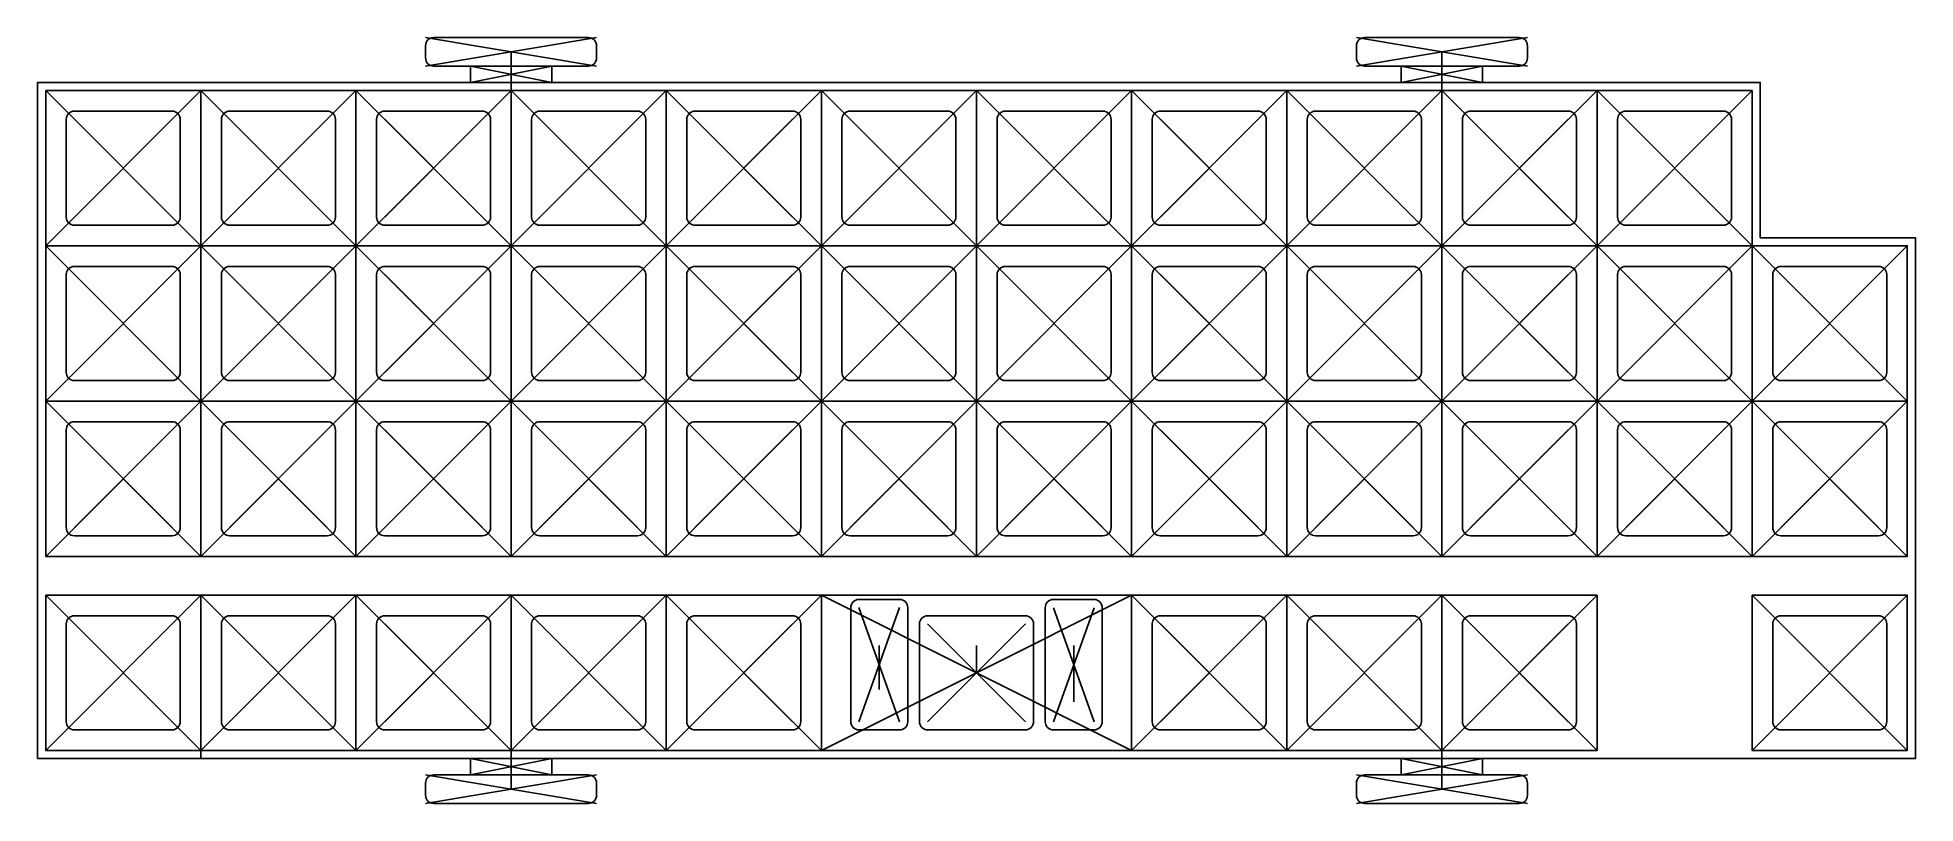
# Model space of a CAD drawing. Header units: millimetres. Extents: x -11 to 220, y -78 to 16.
import ezdxf

# ---------------------------------------------------------------- set-up
doc = ezdxf.new("R2010")
doc.units = ezdxf.units.MM

msp = doc.modelspace()

# ---------------------------------------------------------------- linework, layer by layer
at = {"color": 6}
for p, q in [((37.125, 12.525), (58.125, 16.025)), ((37.125, 16.025), (58.125, 12.525)), ((151.425, 12.525), (172.425, 16.025)), ((151.425, 16.025), (172.425, 12.525)), ((42.625, 10.525), (52.625, 12.525)), ((42.625, 12.525), (52.625, 10.525)), ((156.925, 10.525), (166.925, 12.525)), ((156.925, 12.525), (166.925, 10.525)), ((85.725, -71.4375), (123.825, -52.3875)), ((85.725, -52.3875), (123.825, -71.4375)), ((95.335, -53.9125), (90.335, -67.9125)), ((90.335, -53.9125), (95.335, -67.9125)), ((119.215, -53.9226), (114.215, -67.9226)), ((114.215, -53.9226), (119.215, -67.9226)), ((92.835, -63.9538), (92.835, -58.5717)), ((104.775, -61.9125), (104.775, -58.5717)), ((116.715, -65.4565), (116.715, -58.5717)), ((52.625, -72.4375), (42.625, -74.4375)), ((52.625, -74.4375), (42.625, -72.4375)), ((166.925, -72.4375), (156.925, -74.4375)), ((166.925, -74.4375), (156.925, -72.4375)), ((58.125, -74.4375), (37.125, -77.9375)), ((58.125, -77.9375), (37.125, -74.4375)), ((172.425, -74.4375), (151.425, -77.9375)), ((172.425, -77.9375), (151.425, -74.4375))]:
    msp.add_line(p, q, dxfattribs=at)
at = {"color": 4}
for p, q in [((47.625, 14.275), (47.625, 12.525)), ((161.925, 14.275), (161.925, 12.525)), ((47.625, 11.525), (47.625, 12.525)), ((161.925, 11.525), (161.925, 12.525)), ((47.625, 11.525), (47.625, 10.525)), ((47.625, 9.525), (47.625, 10.525)), ((161.925, 11.525), (161.925, 10.525)), ((161.925, 9.525), (161.925, 10.525)), ((28.575, -47.625), (24.59, -47.625)), ((9.525, -71.4375), (9.525, -72.4375)), ((47.625, -71.4375), (47.625, -72.4375)), ((161.925, -71.4375), (161.925, -72.4375)), ((47.625, -73.4375), (47.625, -72.4375)), ((47.625, -73.4375), (47.625, -74.4375)), ((161.925, -73.4375), (161.925, -72.4375)), ((161.925, -73.4375), (161.925, -74.4375)), ((47.625, -76.1875), (47.625, -74.4375)), ((161.925, -76.1875), (161.925, -74.4375))]:
    msp.add_line(p, q, dxfattribs=at)
at = {"color": 6, "linetype": 'ByBlock'}
for p, q in [((-9.525, -9.525), (9.525, 9.525)), ((-9.525, 9.525), (9.525, -9.525)), ((9.525, -9.525), (28.575, 9.525)), ((9.525, 9.525), (28.575, -9.525)), ((28.575, -9.525), (47.625, 9.525)), ((28.575, 9.525), (47.625, -9.525)), ((47.625, -9.525), (66.675, 9.525)), ((47.625, 9.525), (66.675, -9.525)), ((66.675, -9.525), (85.725, 9.525)), ((66.675, 9.525), (85.725, -9.525)), ((85.725, -9.525), (104.775, 9.525)), ((85.725, 9.525), (104.775, -9.525)), ((104.775, -9.525), (123.825, 9.525)), ((104.775, 9.525), (123.825, -9.525)), ((123.825, -9.525), (142.875, 9.525)), ((123.825, 9.525), (142.875, -9.525)), ((142.875, -9.525), (161.925, 9.525)), ((142.875, 9.525), (161.925, -9.525)), ((161.925, -9.525), (180.975, 9.525)), ((161.925, 9.525), (180.975, -9.525)), ((180.975, -9.525), (200.025, 9.525)), ((180.975, 9.525), (200.025, -9.525)), ((-6, -6), (6, 6)), ((-6, 6), (6, -6)), ((13.05, -6), (25.05, 6)), ((13.05, 6), (25.05, -6)), ((32.1, -6), (44.1, 6)), ((32.1, 6), (44.1, -6)), ((51.15, -6), (63.15, 6)), ((51.15, 6), (63.15, -6)), ((70.2, -6), (82.2, 6)), ((70.2, 6), (82.2, -6)), ((89.25, -6), (101.25, 6)), ((89.25, 6), (101.25, -6)), ((108.3, -6), (120.3, 6)), ((108.3, 6), (120.3, -6)), ((127.35, -6), (139.35, 6)), ((127.35, 6), (139.35, -6)), ((146.4, -6), (158.4, 6)), ((146.4, 6), (158.4, -6)), ((165.45, -6), (177.45, 6)), ((165.45, 6), (177.45, -6)), ((184.5, -6), (196.5, 6)), ((184.5, 6), (196.5, -6)), ((-9.525, -28.575), (9.525, -9.525)), ((-9.525, -9.525), (9.525, -28.575)), ((9.525, -28.575), (28.575, -9.525)), ((9.525, -9.525), (28.575, -28.575)), ((28.575, -28.575), (47.625, -9.525)), ((28.575, -9.525), (47.625, -28.575)), ((47.625, -28.575), (66.675, -9.525)), ((47.625, -9.525), (66.675, -28.575)), ((66.675, -28.575), (85.725, -9.525)), ((66.675, -9.525), (85.725, -28.575)), ((85.725, -28.575), (104.775, -9.525)), ((85.725, -9.525), (104.775, -28.575)), ((104.775, -28.575), (123.825, -9.525)), ((104.775, -9.525), (123.825, -28.575)), ((123.825, -28.575), (142.875, -9.525)), ((123.825, -9.525), (142.875, -28.575)), ((142.875, -28.575), (161.925, -9.525)), ((142.875, -9.525), (161.925, -28.575)), ((161.925, -28.575), (180.975, -9.525)), ((161.925, -9.525), (180.975, -28.575)), ((180.975, -28.575), (200.025, -9.525)), ((180.975, -9.525), (200.025, -28.575)), ((200.025, -28.575), (219.075, -9.525)), ((200.025, -9.525), (219.075, -28.575)), ((-6, -25.05), (6, -13.05)), ((-6, -13.05), (6, -25.05)), ((13.05, -25.05), (25.05, -13.05)), ((13.05, -13.05), (25.05, -25.05)), ((32.1, -25.05), (44.1, -13.05)), ((32.1, -13.05), (44.1, -25.05)), ((51.15, -25.05), (63.15, -13.05)), ((51.15, -13.05), (63.15, -25.05)), ((70.2, -25.05), (82.2, -13.05)), ((70.2, -13.05), (82.2, -25.05)), ((89.25, -25.05), (101.25, -13.05)), ((89.25, -13.05), (101.25, -25.05)), ((108.3, -25.05), (120.3, -13.05)), ((108.3, -13.05), (120.3, -25.05)), ((127.35, -25.05), (139.35, -13.05)), ((127.35, -13.05), (139.35, -25.05)), ((146.4, -25.05), (158.4, -13.05)), ((146.4, -13.05), (158.4, -25.05)), ((165.45, -25.05), (177.45, -13.05)), ((165.45, -13.05), (177.45, -25.05)), ((184.5, -25.05), (196.5, -13.05)), ((184.5, -13.05), (196.5, -25.05)), ((203.55, -25.05), (215.55, -13.05)), ((203.55, -13.05), (215.55, -25.05)), ((-9.525, -47.625), (9.525, -28.575)), ((-9.525, -28.575), (9.525, -47.625)), ((9.525, -47.625), (28.575, -28.575)), ((9.525, -28.575), (28.575, -47.625)), ((28.575, -47.625), (47.625, -28.575)), ((28.575, -28.575), (47.625, -47.625)), ((47.625, -47.625), (66.675, -28.575)), ((47.625, -28.575), (66.675, -47.625)), ((66.675, -47.625), (85.725, -28.575)), ((66.675, -28.575), (85.725, -47.625)), ((85.725, -47.625), (104.775, -28.575)), ((85.725, -28.575), (104.775, -47.625)), ((104.775, -47.625), (123.825, -28.575)), ((104.775, -28.575), (123.825, -47.625)), ((123.825, -47.625), (142.875, -28.575)), ((123.825, -28.575), (142.875, -47.625)), ((142.875, -47.625), (161.925, -28.575)), ((142.875, -28.575), (161.925, -47.625)), ((161.925, -47.625), (180.975, -28.575)), ((161.925, -28.575), (180.975, -47.625)), ((180.975, -47.625), (200.025, -28.575)), ((180.975, -28.575), (200.025, -47.625)), ((200.025, -47.625), (219.075, -28.575)), ((200.025, -28.575), (219.075, -47.625)), ((-6, -44.1), (6, -32.1)), ((-6, -32.1), (6, -44.1)), ((13.05, -44.1), (25.05, -32.1)), ((13.05, -32.1), (25.05, -44.1)), ((32.1, -44.1), (44.1, -32.1)), ((32.1, -32.1), (44.1, -44.1)), ((51.15, -44.1), (63.15, -32.1)), ((51.15, -32.1), (63.15, -44.1)), ((70.2, -44.1), (82.2, -32.1)), ((70.2, -32.1), (82.2, -44.1)), ((89.25, -44.1), (101.25, -32.1)), ((89.25, -32.1), (101.25, -44.1)), ((108.3, -44.1), (120.3, -32.1)), ((108.3, -32.1), (120.3, -44.1)), ((127.35, -44.1), (139.35, -32.1)), ((127.35, -32.1), (139.35, -44.1)), ((146.4, -44.1), (158.4, -32.1)), ((146.4, -32.1), (158.4, -44.1)), ((165.45, -44.1), (177.45, -32.1)), ((165.45, -32.1), (177.45, -44.1)), ((184.5, -44.1), (196.5, -32.1)), ((184.5, -32.1), (196.5, -44.1)), ((203.55, -44.1), (215.55, -32.1)), ((203.55, -32.1), (215.55, -44.1)), ((-9.525, -71.4375), (9.525, -52.3875)), ((-9.525, -52.3875), (9.525, -71.4375)), ((9.525, -71.4375), (28.575, -52.3875)), ((9.525, -52.3875), (28.575, -71.4375)), ((28.575, -71.4375), (47.625, -52.3875)), ((28.575, -52.3875), (47.625, -71.4375)), ((47.625, -71.4375), (66.675, -52.3875)), ((47.625, -52.3875), (66.675, -71.4375)), ((66.675, -71.4375), (85.725, -52.3875)), ((66.675, -52.3875), (85.725, -71.4375)), ((123.825, -71.4375), (142.875, -52.3875)), ((123.825, -52.3875), (142.875, -71.4375)), ((142.875, -71.4375), (161.925, -52.3875)), ((142.875, -52.3875), (161.925, -71.4375)), ((161.925, -71.4375), (180.975, -52.3875)), ((161.925, -52.3875), (180.975, -71.4375)), ((200.025, -71.4375), (219.075, -52.3875)), ((200.025, -52.3875), (219.075, -71.4375)), ((-6, -67.9125), (6, -55.9125)), ((-6, -55.9125), (6, -67.9125)), ((13.05, -67.9125), (25.05, -55.9125)), ((13.05, -55.9125), (25.05, -67.9125)), ((32.1, -67.9125), (44.1, -55.9125)), ((32.1, -55.9125), (44.1, -67.9125)), ((51.15, -67.9125), (63.15, -55.9125)), ((51.15, -55.9125), (63.15, -67.9125)), ((70.2, -67.9125), (82.2, -55.9125)), ((70.2, -55.9125), (82.2, -67.9125)), ((98.775, -67.9125), (110.775, -55.9125)), ((98.775, -55.9125), (110.775, -67.9125)), ((127.35, -67.9125), (139.35, -55.9125)), ((127.35, -55.9125), (139.35, -67.9125)), ((146.4, -67.9125), (158.4, -55.9125)), ((146.4, -55.9125), (158.4, -67.9125)), ((165.45, -67.9125), (177.45, -55.9125)), ((165.45, -55.9125), (177.45, -67.9125)), ((203.55, -67.9125), (215.55, -55.9125)), ((203.55, -55.9125), (215.55, -67.9125))]:
    msp.add_line(p, q, dxfattribs=at)
for points in [[(37.125, 15.025, -0.414214), (38.125, 16.025), (57.125, 16.025, -0.414214), (58.125, 15.025), (58.125, 13.525, -0.414214), (57.125, 12.525), (38.125, 12.525, -0.414214), (37.125, 13.525)], [(151.425, 15.025, -0.414214), (152.425, 16.025), (171.425, 16.025, -0.414214), (172.425, 15.025), (172.425, 13.525, -0.414214), (171.425, 12.525), (152.425, 12.525, -0.414214), (151.425, 13.525)], [(89.335, -53.9125, -0.414214), (90.335, -52.9125), (95.335, -52.9125, -0.414214), (96.335, -53.9125), (96.335, -67.9125, -0.414214), (95.335, -68.9125), (90.335, -68.9125, -0.414214), (89.335, -67.9125)], [(113.215, -53.9125, -0.414214), (114.215, -52.9125), (119.215, -52.9125, -0.414214), (120.215, -53.9125), (120.215, -67.9125, -0.414214), (119.215, -68.9125), (114.215, -68.9125, -0.414214), (113.215, -67.9125)], [(58.125, -76.9375, -0.414214), (57.125, -77.9375), (38.125, -77.9375, -0.414214), (37.125, -76.9375), (37.125, -75.4375, -0.414214), (38.125, -74.4375), (57.125, -74.4375, -0.414214), (58.125, -75.4375)], [(172.425, -76.9375, -0.414214), (171.425, -77.9375), (152.425, -77.9375, -0.414214), (151.425, -76.9375), (151.425, -75.4375, -0.414214), (152.425, -74.4375), (171.425, -74.4375, -0.414214), (172.425, -75.4375)]]:
    msp.add_lwpolyline(points, format="xyb", close=True)
for points in [[(42.625, 12.525), (52.625, 12.525), (52.625, 10.525), (42.625, 10.525)], [(156.925, 12.525), (166.925, 12.525), (166.925, 10.525), (156.925, 10.525)], [(-10.525, -72.4375), (220.075, -72.4375), (220.075, -8.525), (201.025, -8.525), (201.025, 10.525), (-10.525, 10.525)], [(52.625, -74.4375), (42.625, -74.4375), (42.625, -72.4375), (52.625, -72.4375)], [(166.925, -74.4375), (156.925, -74.4375), (156.925, -72.4375), (166.925, -72.4375)]]:
    msp.add_lwpolyline(points, close=True)
at = {"color": 4, "linetype": 'ByBlock'}
for points in [[(-9.525, 9.525), (9.525, 9.525), (9.525, -9.525), (-9.525, -9.525)], [(9.525, 9.525), (28.575, 9.525), (28.575, -9.525), (9.525, -9.525)], [(28.575, 9.525), (47.625, 9.525), (47.625, -9.525), (28.575, -9.525)], [(47.625, 9.525), (66.675, 9.525), (66.675, -9.525), (47.625, -9.525)], [(66.675, 9.525), (85.725, 9.525), (85.725, -9.525), (66.675, -9.525)], [(85.725, 9.525), (104.775, 9.525), (104.775, -9.525), (85.725, -9.525)], [(104.775, 9.525), (123.825, 9.525), (123.825, -9.525), (104.775, -9.525)], [(123.825, 9.525), (142.875, 9.525), (142.875, -9.525), (123.825, -9.525)], [(142.875, 9.525), (161.925, 9.525), (161.925, -9.525), (142.875, -9.525)], [(161.925, 9.525), (180.975, 9.525), (180.975, -9.525), (161.925, -9.525)], [(180.975, 9.525), (200.025, 9.525), (200.025, -9.525), (180.975, -9.525)], [(-9.525, -9.525), (9.525, -9.525), (9.525, -28.575), (-9.525, -28.575)], [(9.525, -9.525), (28.575, -9.525), (28.575, -28.575), (9.525, -28.575)], [(28.575, -9.525), (47.625, -9.525), (47.625, -28.575), (28.575, -28.575)], [(47.625, -9.525), (66.675, -9.525), (66.675, -28.575), (47.625, -28.575)], [(66.675, -9.525), (85.725, -9.525), (85.725, -28.575), (66.675, -28.575)], [(85.725, -9.525), (104.775, -9.525), (104.775, -28.575), (85.725, -28.575)], [(104.775, -9.525), (123.825, -9.525), (123.825, -28.575), (104.775, -28.575)], [(123.825, -9.525), (142.875, -9.525), (142.875, -28.575), (123.825, -28.575)], [(142.875, -9.525), (161.925, -9.525), (161.925, -28.575), (142.875, -28.575)], [(161.925, -9.525), (180.975, -9.525), (180.975, -28.575), (161.925, -28.575)], [(180.975, -9.525), (200.025, -9.525), (200.025, -28.575), (180.975, -28.575)], [(200.025, -9.525), (219.075, -9.525), (219.075, -28.575), (200.025, -28.575)], [(-9.525, -28.575), (9.525, -28.575), (9.525, -47.625), (-9.525, -47.625)], [(9.525, -28.575), (28.575, -28.575), (28.575, -47.625), (9.525, -47.625)], [(28.575, -28.575), (47.625, -28.575), (47.625, -47.625), (28.575, -47.625)], [(47.625, -28.575), (66.675, -28.575), (66.675, -47.625), (47.625, -47.625)], [(66.675, -28.575), (85.725, -28.575), (85.725, -47.625), (66.675, -47.625)], [(85.725, -28.575), (104.775, -28.575), (104.775, -47.625), (85.725, -47.625)], [(104.775, -28.575), (123.825, -28.575), (123.825, -47.625), (104.775, -47.625)], [(123.825, -28.575), (142.875, -28.575), (142.875, -47.625), (123.825, -47.625)], [(142.875, -28.575), (161.925, -28.575), (161.925, -47.625), (142.875, -47.625)], [(161.925, -28.575), (180.975, -28.575), (180.975, -47.625), (161.925, -47.625)], [(180.975, -28.575), (200.025, -28.575), (200.025, -47.625), (180.975, -47.625)], [(200.025, -28.575), (219.075, -28.575), (219.075, -47.625), (200.025, -47.625)], [(-9.525, -52.3875), (9.525, -52.3875), (9.525, -71.4375), (-9.525, -71.4375)], [(9.525, -52.3875), (28.575, -52.3875), (28.575, -71.4375), (9.525, -71.4375)], [(28.575, -52.3875), (47.625, -52.3875), (47.625, -71.4375), (28.575, -71.4375)], [(47.625, -52.3875), (66.675, -52.3875), (66.675, -71.4375), (47.625, -71.4375)], [(66.675, -52.3875), (85.725, -52.3875), (85.725, -71.4375), (66.675, -71.4375)], [(123.825, -52.3875), (142.875, -52.3875), (142.875, -71.4375), (123.825, -71.4375)], [(142.875, -52.3875), (161.925, -52.3875), (161.925, -71.4375), (142.875, -71.4375)], [(161.925, -52.3875), (180.975, -52.3875), (180.975, -71.4375), (161.925, -71.4375)], [(200.025, -52.3875), (219.075, -52.3875), (219.075, -71.4375), (200.025, -71.4375)]]:
    msp.add_lwpolyline(points, close=True, dxfattribs=at)
at = {"linetype": 'ByBlock'}
for points in [[(-7, 6, -0.414214), (-6, 7), (6, 7, -0.414214), (7, 6), (7, -6, -0.414214), (6, -7), (-6, -7, -0.414214), (-7, -6)], [(12.05, 6, -0.414214), (13.05, 7), (25.05, 7, -0.414214), (26.05, 6), (26.05, -6, -0.414214), (25.05, -7), (13.05, -7, -0.414214), (12.05, -6)], [(31.1, 6, -0.414214), (32.1, 7), (44.1, 7, -0.414214), (45.1, 6), (45.1, -6, -0.414214), (44.1, -7), (32.1, -7, -0.414214), (31.1, -6)], [(50.15, 6, -0.414214), (51.15, 7), (63.15, 7, -0.414214), (64.15, 6), (64.15, -6, -0.414214), (63.15, -7), (51.15, -7, -0.414214), (50.15, -6)], [(69.2, 6, -0.414214), (70.2, 7), (82.2, 7, -0.414214), (83.2, 6), (83.2, -6, -0.414214), (82.2, -7), (70.2, -7, -0.414214), (69.2, -6)], [(88.25, 6, -0.414214), (89.25, 7), (101.25, 7, -0.414214), (102.25, 6), (102.25, -6, -0.414214), (101.25, -7), (89.25, -7, -0.414214), (88.25, -6)], [(107.3, 6, -0.414214), (108.3, 7), (120.3, 7, -0.414214), (121.3, 6), (121.3, -6, -0.414214), (120.3, -7), (108.3, -7, -0.414214), (107.3, -6)], [(126.35, 6, -0.414214), (127.35, 7), (139.35, 7, -0.414214), (140.35, 6), (140.35, -6, -0.414214), (139.35, -7), (127.35, -7, -0.414214), (126.35, -6)], [(145.4, 6, -0.414214), (146.4, 7), (158.4, 7, -0.414214), (159.4, 6), (159.4, -6, -0.414214), (158.4, -7), (146.4, -7, -0.414214), (145.4, -6)], [(164.45, 6, -0.414214), (165.45, 7), (177.45, 7, -0.414214), (178.45, 6), (178.45, -6, -0.414214), (177.45, -7), (165.45, -7, -0.414214), (164.45, -6)], [(183.5, 6, -0.414214), (184.5, 7), (196.5, 7, -0.414214), (197.5, 6), (197.5, -6, -0.414214), (196.5, -7), (184.5, -7, -0.414214), (183.5, -6)], [(-7, -13.05, -0.414214), (-6, -12.05), (6, -12.05, -0.414214), (7, -13.05), (7, -25.05, -0.414214), (6, -26.05), (-6, -26.05, -0.414214), (-7, -25.05)], [(12.05, -13.05, -0.414214), (13.05, -12.05), (25.05, -12.05, -0.414214), (26.05, -13.05), (26.05, -25.05, -0.414214), (25.05, -26.05), (13.05, -26.05, -0.414214), (12.05, -25.05)], [(31.1, -13.05, -0.414214), (32.1, -12.05), (44.1, -12.05, -0.414214), (45.1, -13.05), (45.1, -25.05, -0.414214), (44.1, -26.05), (32.1, -26.05, -0.414214), (31.1, -25.05)], [(50.15, -13.05, -0.414214), (51.15, -12.05), (63.15, -12.05, -0.414214), (64.15, -13.05), (64.15, -25.05, -0.414214), (63.15, -26.05), (51.15, -26.05, -0.414214), (50.15, -25.05)], [(69.2, -13.05, -0.414214), (70.2, -12.05), (82.2, -12.05, -0.414214), (83.2, -13.05), (83.2, -25.05, -0.414214), (82.2, -26.05), (70.2, -26.05, -0.414214), (69.2, -25.05)], [(88.25, -13.05, -0.414214), (89.25, -12.05), (101.25, -12.05, -0.414214), (102.25, -13.05), (102.25, -25.05, -0.414214), (101.25, -26.05), (89.25, -26.05, -0.414214), (88.25, -25.05)], [(107.3, -13.05, -0.414214), (108.3, -12.05), (120.3, -12.05, -0.414214), (121.3, -13.05), (121.3, -25.05, -0.414214), (120.3, -26.05), (108.3, -26.05, -0.414214), (107.3, -25.05)], [(126.35, -13.05, -0.414214), (127.35, -12.05), (139.35, -12.05, -0.414214), (140.35, -13.05), (140.35, -25.05, -0.414214), (139.35, -26.05), (127.35, -26.05, -0.414214), (126.35, -25.05)], [(145.4, -13.05, -0.414214), (146.4, -12.05), (158.4, -12.05, -0.414214), (159.4, -13.05), (159.4, -25.05, -0.414214), (158.4, -26.05), (146.4, -26.05, -0.414214), (145.4, -25.05)], [(164.45, -13.05, -0.414214), (165.45, -12.05), (177.45, -12.05, -0.414214), (178.45, -13.05), (178.45, -25.05, -0.414214), (177.45, -26.05), (165.45, -26.05, -0.414214), (164.45, -25.05)], [(183.5, -13.05, -0.414214), (184.5, -12.05), (196.5, -12.05, -0.414214), (197.5, -13.05), (197.5, -25.05, -0.414214), (196.5, -26.05), (184.5, -26.05, -0.414214), (183.5, -25.05)], [(202.55, -13.05, -0.414214), (203.55, -12.05), (215.55, -12.05, -0.414214), (216.55, -13.05), (216.55, -25.05, -0.414214), (215.55, -26.05), (203.55, -26.05, -0.414214), (202.55, -25.05)], [(-7, -32.1, -0.414214), (-6, -31.1), (6, -31.1, -0.414214), (7, -32.1), (7, -44.1, -0.414214), (6, -45.1), (-6, -45.1, -0.414214), (-7, -44.1)], [(12.05, -32.1, -0.414214), (13.05, -31.1), (25.05, -31.1, -0.414214), (26.05, -32.1), (26.05, -44.1, -0.414214), (25.05, -45.1), (13.05, -45.1, -0.414214), (12.05, -44.1)], [(31.1, -32.1, -0.414214), (32.1, -31.1), (44.1, -31.1, -0.414214), (45.1, -32.1), (45.1, -44.1, -0.414214), (44.1, -45.1), (32.1, -45.1, -0.414214), (31.1, -44.1)], [(50.15, -32.1, -0.414214), (51.15, -31.1), (63.15, -31.1, -0.414214), (64.15, -32.1), (64.15, -44.1, -0.414214), (63.15, -45.1), (51.15, -45.1, -0.414214), (50.15, -44.1)], [(69.2, -32.1, -0.414214), (70.2, -31.1), (82.2, -31.1, -0.414214), (83.2, -32.1), (83.2, -44.1, -0.414214), (82.2, -45.1), (70.2, -45.1, -0.414214), (69.2, -44.1)], [(88.25, -32.1, -0.414214), (89.25, -31.1), (101.25, -31.1, -0.414214), (102.25, -32.1), (102.25, -44.1, -0.414214), (101.25, -45.1), (89.25, -45.1, -0.414214), (88.25, -44.1)], [(107.3, -32.1, -0.414214), (108.3, -31.1), (120.3, -31.1, -0.414214), (121.3, -32.1), (121.3, -44.1, -0.414214), (120.3, -45.1), (108.3, -45.1, -0.414214), (107.3, -44.1)], [(126.35, -32.1, -0.414214), (127.35, -31.1), (139.35, -31.1, -0.414214), (140.35, -32.1), (140.35, -44.1, -0.414214), (139.35, -45.1), (127.35, -45.1, -0.414214), (126.35, -44.1)], [(145.4, -32.1, -0.414214), (146.4, -31.1), (158.4, -31.1, -0.414214), (159.4, -32.1), (159.4, -44.1, -0.414214), (158.4, -45.1), (146.4, -45.1, -0.414214), (145.4, -44.1)], [(164.45, -32.1, -0.414214), (165.45, -31.1), (177.45, -31.1, -0.414214), (178.45, -32.1), (178.45, -44.1, -0.414214), (177.45, -45.1), (165.45, -45.1, -0.414214), (164.45, -44.1)], [(183.5, -32.1, -0.414214), (184.5, -31.1), (196.5, -31.1, -0.414214), (197.5, -32.1), (197.5, -44.1, -0.414214), (196.5, -45.1), (184.5, -45.1, -0.414214), (183.5, -44.1)], [(202.55, -32.1, -0.414214), (203.55, -31.1), (215.55, -31.1, -0.414214), (216.55, -32.1), (216.55, -44.1, -0.414214), (215.55, -45.1), (203.55, -45.1, -0.414214), (202.55, -44.1)], [(-7, -55.9125, -0.414214), (-6, -54.9125), (6, -54.9125, -0.414214), (7, -55.9125), (7, -67.9125, -0.414214), (6, -68.9125), (-6, -68.9125, -0.414214), (-7, -67.9125)], [(12.05, -55.9125, -0.414214), (13.05, -54.9125), (25.05, -54.9125, -0.414214), (26.05, -55.9125), (26.05, -67.9125, -0.414214), (25.05, -68.9125), (13.05, -68.9125, -0.414214), (12.05, -67.9125)], [(31.1, -55.9125, -0.414214), (32.1, -54.9125), (44.1, -54.9125, -0.414214), (45.1, -55.9125), (45.1, -67.9125, -0.414214), (44.1, -68.9125), (32.1, -68.9125, -0.414214), (31.1, -67.9125)], [(50.15, -55.9125, -0.414214), (51.15, -54.9125), (63.15, -54.9125, -0.414214), (64.15, -55.9125), (64.15, -67.9125, -0.414214), (63.15, -68.9125), (51.15, -68.9125, -0.414214), (50.15, -67.9125)], [(69.2, -55.9125, -0.414214), (70.2, -54.9125), (82.2, -54.9125, -0.414214), (83.2, -55.9125), (83.2, -67.9125, -0.414214), (82.2, -68.9125), (70.2, -68.9125, -0.414214), (69.2, -67.9125)], [(97.775, -55.9125, -0.414214), (98.775, -54.9125), (110.775, -54.9125, -0.414214), (111.775, -55.9125), (111.775, -67.9125, -0.414214), (110.775, -68.9125), (98.775, -68.9125, -0.414214), (97.775, -67.9125)], [(126.35, -55.9125, -0.414214), (127.35, -54.9125), (139.35, -54.9125, -0.414214), (140.35, -55.9125), (140.35, -67.9125, -0.414214), (139.35, -68.9125), (127.35, -68.9125, -0.414214), (126.35, -67.9125)], [(145.4, -55.9125, -0.414214), (146.4, -54.9125), (158.4, -54.9125, -0.414214), (159.4, -55.9125), (159.4, -67.9125, -0.414214), (158.4, -68.9125), (146.4, -68.9125, -0.414214), (145.4, -67.9125)], [(164.45, -55.9125, -0.414214), (165.45, -54.9125), (177.45, -54.9125, -0.414214), (178.45, -55.9125), (178.45, -67.9125, -0.414214), (177.45, -68.9125), (165.45, -68.9125, -0.414214), (164.45, -67.9125)], [(202.55, -55.9125, -0.414214), (203.55, -54.9125), (215.55, -54.9125, -0.414214), (216.55, -55.9125), (216.55, -67.9125, -0.414214), (215.55, -68.9125), (203.55, -68.9125, -0.414214), (202.55, -67.9125)]]:
    msp.add_lwpolyline(points, format="xyb", close=True, dxfattribs=at)
at = {"color": 4}
msp.add_lwpolyline([(85.725, -52.3875), (123.825, -52.3875), (123.825, -71.4375), (85.725, -71.4375)], close=True, dxfattribs=at)

doc.saveas('drawing.dxf')
